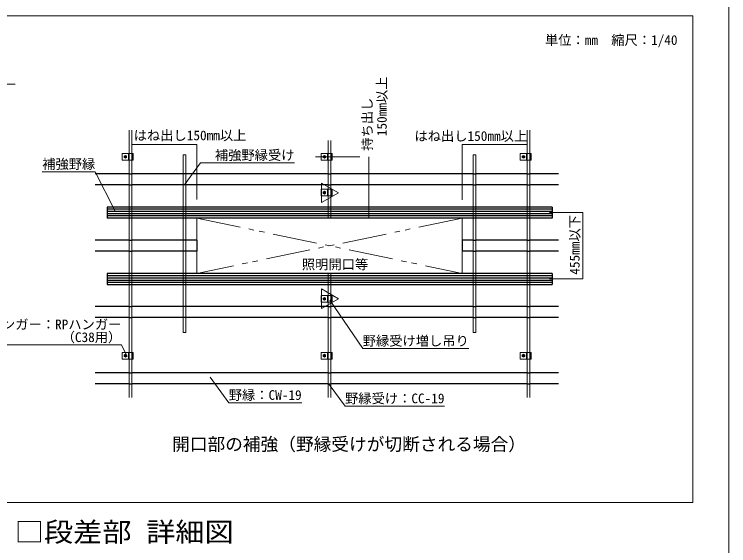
# Model space of a CAD drawing. Units: millimetres, scale not verified. Extents: x -7800 to 7800, y -5578 to 5491.
# Drawn here: x 4570 to 7800, y -2391 to 13 of the extents above; entities that cross this region are included whole.
import ezdxf
from ezdxf.enums import TextEntityAlignment as Align

# ---------------------------------------------------------------- set-up
doc = ezdxf.new("R2010")
doc.units = ezdxf.units.MM
doc.header["$LTSCALE"] = 40
for name, pattern in [('CHAIN1', [8, 5, -1, 1, -1]), ('DASHED1', [1.8, 1.2, -0.6]), ('DOUBLE_CHAIN1', [8.8, 5, -1, 0.6, -0.6, 0.6, -1])]:
    doc.linetypes.add(name, pattern=pattern)
for name, color, linetype, lineweight in [('6-1_吊り材', 4, 'Continuous', 9), ('6-2_野縁受け', 3, 'Continuous', 18), ('6-3_野縁', 2, 'Continuous', 25), ('6-5_寸法', 4, 'Continuous', 9), ('6-6_文字', 7, 'Continuous', 18), ('6-D', 7, 'Continuous', 18), ('F-2_太線１', 3, 'Continuous', 18), ('F-6_文字', 7, 'Continuous', 18)]:
    doc.layers.add(name, color=color, linetype=linetype, lineweight=lineweight)
doc.styles.add('ＭＳ ゴシック', font='')
doc.styles.get('ＭＳ ゴシック').set_extended_font_data('MS Gothic')

msp = doc.modelspace()

# ---------------------------------------------------------------- linework, layer by layer
at = {"layer": '6-1_吊り材'}
for p, q in [((5057.03, -616.94), (5106.69, -616.94)), ((5057.03, -646.94), (5057.03, -616.94)), ((5089.03, -616.94), (5089.03, -646.94)), ((5100.53, -616.94), (5100.53, -646.94)), ((5103.78, -616.94), (5103.78, -646.94)), ((5106.69, -616.94), (5106.69, -646.94)), ((5957.03, -616.94), (6006.69, -616.94)), ((5957.03, -646.94), (5957.03, -616.94)), ((5989.03, -616.94), (5989.03, -646.94)), ((6000.53, -616.94), (6000.53, -646.94)), ((6003.78, -616.94), (6003.78, -646.94)), ((6006.69, -616.94), (6006.69, -646.94)), ((6857.03, -616.94), (6906.69, -616.94)), ((6857.03, -646.94), (6857.03, -616.94)), ((6889.03, -616.94), (6889.03, -646.94)), ((6900.53, -616.94), (6900.53, -646.94)), ((6903.78, -616.94), (6903.78, -646.94)), ((6906.69, -616.94), (6906.69, -646.94)), ((5106.69, -646.94), (5057.03, -646.94)), ((6006.69, -646.94), (5957.03, -646.94)), ((6906.69, -646.94), (6857.03, -646.94)), ((5957.03, -779.22), (6006.69, -779.22)), ((5957.03, -809.22), (5957.03, -779.22)), ((6035.97, -795.01), (5959.28, -839.29)), ((5989.03, -779.22), (5989.03, -809.22)), ((6000.53, -779.22), (6000.53, -809.22)), ((6003.78, -779.22), (6003.78, -809.22)), ((6006.69, -779.22), (6006.69, -809.22)), ((6006.69, -809.22), (5957.03, -809.22)), ((6035.97, -1274.25), (5959.28, -1229.97)), ((5957.03, -1260.04), (6006.69, -1260.04)), ((5957.03, -1290.04), (5957.03, -1260.04)), ((6006.69, -1290.04), (5957.03, -1290.04)), ((5989.03, -1260.04), (5989.03, -1290.04)), ((6000.53, -1260.04), (6000.53, -1290.04)), ((6003.78, -1260.04), (6003.78, -1290.04)), ((6006.69, -1260.04), (6006.69, -1290.04)), ((5057.03, -1516.94), (5106.69, -1516.94)), ((5057.03, -1546.94), (5057.03, -1516.94)), ((5089.03, -1516.94), (5089.03, -1546.94)), ((5100.53, -1516.94), (5100.53, -1546.94)), ((5103.78, -1516.94), (5103.78, -1546.94)), ((5106.69, -1516.94), (5106.69, -1546.94)), ((5957.03, -1516.94), (6006.69, -1516.94)), ((5957.03, -1546.94), (5957.03, -1516.94)), ((5989.03, -1516.94), (5989.03, -1546.94)), ((6000.53, -1516.94), (6000.53, -1546.94)), ((6003.78, -1516.94), (6003.78, -1546.94)), ((6006.69, -1516.94), (6006.69, -1546.94)), ((6857.03, -1516.94), (6906.69, -1516.94)), ((6857.03, -1546.94), (6857.03, -1516.94)), ((6889.03, -1516.94), (6889.03, -1546.94)), ((6900.53, -1516.94), (6900.53, -1546.94)), ((6903.78, -1516.94), (6903.78, -1546.94)), ((6906.69, -1516.94), (6906.69, -1546.94)), ((5106.69, -1546.94), (5057.03, -1546.94)), ((6006.69, -1546.94), (5957.03, -1546.94)), ((6906.69, -1546.94), (6857.03, -1546.94))]:
    msp.add_line(p, q, dxfattribs=at)
at = {"layer": '6-1_吊り材', "linetype": 'DASHED1'}
for p, q in [((5085.83, -616.94), (5085.83, -646.94)), ((5985.83, -616.94), (5985.83, -646.94)), ((6885.83, -616.94), (6885.83, -646.94)), ((5985.83, -779.22), (5985.83, -809.22)), ((5985.83, -1260.04), (5985.83, -1290.04)), ((5085.83, -1516.94), (5085.83, -1546.94)), ((5985.83, -1516.94), (5985.83, -1546.94)), ((6885.83, -1516.94), (6885.83, -1546.94))]:
    msp.add_line(p, q, dxfattribs=at)
at = {"layer": '6-1_吊り材'}
for points in [[(5066.53, -628.76), (5072.03, -625.58), (5077.53, -628.76), (5077.53, -635.11), (5072.03, -638.29), (5066.53, -635.11)], [(5966.53, -628.76), (5972.03, -625.58), (5977.53, -628.76), (5977.53, -635.11), (5972.03, -638.29), (5966.53, -635.11)], [(6866.53, -628.76), (6872.03, -625.58), (6877.53, -628.76), (6877.53, -635.11), (6872.03, -638.29), (6866.53, -635.11)], [(5966.53, -791.05), (5972.03, -787.87), (5977.53, -791.05), (5977.53, -797.4), (5972.03, -800.58), (5966.53, -797.4)], [(5966.53, -1271.86), (5972.03, -1268.69), (5977.53, -1271.86), (5977.53, -1278.22), (5972.03, -1281.39), (5966.53, -1278.22)], [(5066.53, -1528.76), (5072.03, -1525.58), (5077.53, -1528.76), (5077.53, -1535.11), (5072.03, -1538.29), (5066.53, -1535.11)], [(5966.53, -1528.76), (5972.03, -1525.58), (5977.53, -1528.76), (5977.53, -1535.11), (5972.03, -1538.29), (5966.53, -1535.11)], [(6866.53, -1528.76), (6872.03, -1525.58), (6877.53, -1528.76), (6877.53, -1535.11), (6872.03, -1538.29), (6866.53, -1535.11)]]:
    msp.add_lwpolyline(points, close=True, dxfattribs=at)
for points in [[(6035.97, -795.01), (5959.28, -750.73), (5959.28, -839.29)], [(6035.97, -1274.25), (5959.28, -1318.53), (5959.28, -1229.97)]]:
    msp.add_lwpolyline(points, dxfattribs=at)
for centre, radius in [((5072.03, -631.94), 5.24), ((5072.03, -631.94), 3.5), ((5972.03, -631.94), 5.24), ((5972.03, -631.94), 3.5), ((6872.03, -631.94), 5.24), ((6872.03, -631.94), 3.5), ((5972.03, -794.22), 5.24), ((5972.03, -794.22), 3.5), ((5972.03, -1275.04), 5.24), ((5972.03, -1275.04), 3.5), ((5072.03, -1531.94), 5.24), ((5072.03, -1531.94), 3.5), ((5972.03, -1531.94), 5.24), ((5972.03, -1531.94), 3.5), ((6872.03, -1531.94), 5.24), ((6872.03, -1531.94), 3.5)]:
    msp.add_circle(centre, radius, dxfattribs=at)
at = {"layer": '6-1_吊り材', "linetype": 'DASHED1'}
for centre in [(5072.03, -631.94), (5972.03, -631.94), (6872.03, -631.94), (5972.03, -794.22), (5972.03, -1275.04), (5072.03, -1531.94), (5972.03, -1531.94), (6872.03, -1531.94)]:
    msp.add_circle(centre, 2.75, dxfattribs=at)
at = {"layer": '6-2_野縁受け'}
for p, q in [((5089.03, -511.4), (5089.03, -1720.63)), ((5101.03, -511.4), (5101.03, -1720.63)), ((6889.03, -511.4), (6889.03, -1720.63)), ((6901.03, -511.4), (6901.03, -1720.63)), ((5989.03, -558.63), (5989.03, -909.63)), ((6001.03, -558.63), (6001.03, -909.63)), ((5345.03, -623.22), (5333.03, -623.22)), ((5333.03, -623.22), (5333.03, -1426.82)), ((5345.03, -623.22), (5345.03, -1426.82)), ((6645.03, -623.22), (6657.03, -623.22)), ((6645.03, -623.22), (6645.03, -1426.82)), ((6657.03, -623.22), (6657.03, -1426.82)), ((5989.03, -909.63), (6001.03, -909.63)), ((5989.03, -1159.63), (6001.03, -1159.63)), ((5989.03, -1159.63), (5989.03, -1720.63)), ((6001.03, -1159.63), (6001.03, -1720.63)), ((5345.03, -1426.82), (5333.03, -1426.82)), ((6645.03, -1426.82), (6657.03, -1426.82))]:
    msp.add_line(p, q, dxfattribs=at)
at = {"layer": '6-3_野縁'}
for p, q in [((5089.03, -709.63), (4936, -709.63)), ((5333.03, -709.63), (5101.03, -709.63)), ((5989.03, -709.63), (5345.03, -709.63)), ((6645.03, -709.63), (6001.03, -709.63)), ((6889.03, -709.63), (6657.03, -709.63)), ((7029.65, -709.63), (6901.03, -709.63)), ((5089.03, -759.63), (4936, -759.63)), ((5333.03, -759.63), (5101.03, -759.63)), ((5989.03, -759.63), (5345.03, -759.63)), ((6645.03, -759.63), (6001.03, -759.63)), ((6889.03, -759.63), (6657.03, -759.63)), ((7029.65, -759.63), (6901.03, -759.63)), ((7001.03, -859.63), (4989.03, -859.63)), ((4989.03, -859.63), (4989.03, -909.63)), ((7001.03, -869.63), (4989.03, -869.63)), ((7001.03, -859.63), (7001.03, -909.63)), ((7001.03, -879.63), (4989.03, -879.63)), ((7001.03, -889.63), (4989.03, -889.63)), ((7001.03, -899.63), (4989.03, -899.63)), ((7001.03, -909.63), (4989.03, -909.63)), ((5089.03, -1009.63), (4936, -1009.63)), ((5333.03, -1009.63), (5101.03, -1009.63)), ((5395.03, -1009.63), (5345.03, -1009.63)), ((5395.03, -1009.63), (5395.03, -1059.63)), ((6595.03, -1009.63), (6595.03, -1059.63)), ((6645.03, -1009.63), (6595.03, -1009.63)), ((6889.03, -1009.63), (6657.03, -1009.63)), ((7029.65, -1009.63), (6901.03, -1009.63)), ((5089.03, -1059.63), (4936, -1059.63)), ((5333.03, -1059.63), (5101.03, -1059.63)), ((5395.03, -1059.63), (5345.03, -1059.63)), ((6645.03, -1059.63), (6595.03, -1059.63)), ((6889.03, -1059.63), (6657.03, -1059.63)), ((7029.65, -1059.63), (6901.03, -1059.63)), ((7001.03, -1159.63), (4989.03, -1159.63)), ((4989.03, -1159.63), (4989.03, -1209.63)), ((7001.03, -1159.63), (7001.03, -1209.63)), ((4989.03, -1169.63), (7001.03, -1169.63)), ((4989.03, -1179.63), (7001.03, -1179.63)), ((4989.03, -1189.63), (7001.03, -1189.63)), ((4989.03, -1199.63), (7001.03, -1199.63)), ((4989.03, -1209.63), (7001.03, -1209.63)), ((5089.03, -1309.63), (4936, -1309.63)), ((5333.03, -1309.63), (5101.03, -1309.63)), ((5989.03, -1309.63), (5345.03, -1309.63)), ((6645.03, -1309.63), (6001.03, -1309.63)), ((6889.03, -1309.63), (6657.03, -1309.63)), ((7029.65, -1309.63), (6901.03, -1309.63)), ((5089.03, -1359.63), (4936, -1359.63)), ((5333.03, -1359.63), (5101.03, -1359.63)), ((5989.03, -1359.63), (5345.03, -1359.63)), ((6645.03, -1359.63), (6001.03, -1359.63)), ((6889.03, -1359.63), (6657.03, -1359.63)), ((7029.65, -1359.63), (6901.03, -1359.63)), ((5089.03, -1609.63), (4936, -1609.63)), ((5989.03, -1609.63), (5101.03, -1609.63)), ((6889.03, -1609.63), (6001.03, -1609.63)), ((7029.65, -1609.63), (6901.03, -1609.63)), ((5089.03, -1659.63), (4936, -1659.63)), ((5989.03, -1659.63), (5101.03, -1659.63)), ((6889.03, -1659.63), (6001.03, -1659.63)), ((7029.65, -1659.63), (6901.03, -1659.63))]:
    msp.add_line(p, q, dxfattribs=at)
at = {"layer": '6-3_野縁', "linetype": 'DASHED1'}
for p, q in [((5089.03, -709.63), (5101.03, -709.63)), ((5345.03, -709.63), (5333.03, -709.63)), ((5989.03, -709.63), (6001.03, -709.63)), ((6645.03, -709.63), (6657.03, -709.63)), ((6889.03, -709.63), (6901.03, -709.63)), ((5089.03, -759.63), (5101.03, -759.63)), ((5345.03, -759.63), (5333.03, -759.63)), ((5989.03, -759.63), (6001.03, -759.63)), ((6645.03, -759.63), (6657.03, -759.63)), ((6889.03, -759.63), (6901.03, -759.63)), ((5089.03, -1009.63), (5101.03, -1009.63)), ((5345.03, -1009.63), (5333.03, -1009.63)), ((6645.03, -1009.63), (6657.03, -1009.63)), ((6889.03, -1009.63), (6901.03, -1009.63)), ((5089.03, -1059.63), (5101.03, -1059.63)), ((5345.03, -1059.63), (5333.03, -1059.63)), ((6645.03, -1059.63), (6657.03, -1059.63)), ((6889.03, -1059.63), (6901.03, -1059.63)), ((5089.03, -1309.63), (5101.03, -1309.63)), ((5345.03, -1309.63), (5333.03, -1309.63)), ((5989.03, -1309.63), (6001.03, -1309.63)), ((6645.03, -1309.63), (6657.03, -1309.63)), ((6889.03, -1309.63), (6901.03, -1309.63)), ((5089.03, -1359.63), (5101.03, -1359.63)), ((5345.03, -1359.63), (5333.03, -1359.63)), ((5989.03, -1359.63), (6001.03, -1359.63)), ((6645.03, -1359.63), (6657.03, -1359.63)), ((6889.03, -1359.63), (6901.03, -1359.63)), ((5089.03, -1609.63), (5101.03, -1609.63)), ((5989.03, -1609.63), (6001.03, -1609.63)), ((6889.03, -1609.63), (6901.03, -1609.63)), ((5089.03, -1659.63), (5101.03, -1659.63)), ((5989.03, -1659.63), (6001.03, -1659.63)), ((6889.03, -1659.63), (6901.03, -1659.63))]:
    msp.add_line(p, q, dxfattribs=at)
at = {"layer": '6-5_寸法'}
for p, q in [((5101.03, -575.96), (5395.03, -575.96)), ((5395.03, -575.96), (5395.03, -825.06)), ((6595.03, -575.96), (6889.03, -575.96)), ((6595.03, -575.96), (6595.03, -827.46)), ((6172.3, -631.94), (6172.3, -909.63)), ((7140.92, -884.63), (7140.92, -1184.63))]:
    msp.add_line(p, q, dxfattribs=at)
at = {"layer": '6-5_寸法', "linetype": 'CHAIN1'}
for p, q in [((5932.16, -631.94), (6172.3, -631.94)), ((6989.34, -884.63), (7140.92, -884.63)), ((6989.34, -1184.63), (7140.92, -1184.63))]:
    msp.add_line(p, q, dxfattribs=at)
at = {"layer": '6-6_文字'}
for p, q in [((3973.6, -303.45), (4573.6, -303.45)), ((5996.72, -1281.14), (6144.92, -1499.91)), ((5053.81, -1483.38), (4453.81, -1483.38)), ((5079.62, -1535.66), (5053.81, -1483.38)), ((6624.92, -1499.91), (6144.92, -1499.91)), ((5455.64, -1628.78), (5539.37, -1744.98)), ((5994.12, -1661.6), (6065.17, -1760.2)), ((5539.37, -1744.98), (5869.37, -1744.98)), ((6065.17, -1760.2), (6515.17, -1760.2))]:
    msp.add_line(p, q, dxfattribs=at)
for points in [[(5337.4, -759.83), (5411.44, -659.74), (5836.45, -659.74)], [(4695.65, -699.91), (4935.65, -699.91), (5023.98, -875.64)]]:
    msp.add_lwpolyline(points, dxfattribs=at)
at = {"layer": '6-D'}
for p, q in [((5395.03, -1159.63), (5395.03, -909.63)), ((5395.03, -909.63), (6595.03, -909.63)), ((5395.03, -1159.63), (5395.03, -909.63)), ((5395.03, -1159.63), (5395.03, -909.63)), ((6595.03, -909.63), (6595.03, -1159.63)), ((6595.03, -1159.63), (6595.03, -909.63)), ((6595.03, -1159.63), (5395.03, -1159.63))]:
    msp.add_line(p, q, dxfattribs=at)
at = {"layer": '6-D', "linetype": 'DOUBLE_CHAIN1'}
for p, q in [((6595.03, -909.63), (5395.03, -1159.63)), ((5395.03, -909.63), (6595.03, -1159.63))]:
    msp.add_line(p, q, dxfattribs=at)
at = {"layer": 'F-2_太線１'}
for p, q in [((7800, 5485.15), (7800, -5514.85)), ((78.17, 5.07), (7638.17, 5.07)), ((7638.17, 5.07), (7638.17, -2195.73)), ((78.17, -2195.73), (7638.17, -2195.73))]:
    msp.add_line(p, q, dxfattribs=at)

# ---------------------------------------------------------------- texts
at = {"layer": '6-5_寸法', "color": 7, "style": 'ＭＳ ゴシック'}
for s, p in [('150mm以上', (6266.82, -538.83)), ('持ち出し', (6200.81, -604.85)), ('455mm以下', (7138.81, -1165.4))]:
    msp.add_text(s, height=43.99, rotation=90, dxfattribs=at).set_placement(p, align=Align.BOTTOM_LEFT)
for p in [(5109.57, -570.46), (6379.03, -573.27)]:
    msp.add_text('はね出し150mm以上', height=43.99, dxfattribs=at).set_placement(p, align=Align.BOTTOM_LEFT)
at = {"layer": '6-6_文字', "style": 'ＭＳ ゴシック'}
for s, p in [('単位：mm\u3000縮尺：1/40', (6969.09, -139.2)), ('補強野縁受け', (5476.45, -659.74)), ('補強野縁', (4695.65, -699.91)), ('照明開口等', (5870.03, -1153.97)), ('ハンガー：RPハンガー', (4453.81, -1425.51)), ('（C38用）', (4783.81, -1483.38)), ('野縁受け増し吊り', (6144.92, -1499.91)), ('野縁：CW-19', (5539.37, -1744.98)), ('野縁受け：CC-19', (6065.17, -1760.2))]:
    msp.add_text(s, height=43.99, dxfattribs=at).set_placement(p, align=Align.BOTTOM_LEFT)
at = {"layer": '6-6_文字', "color": 3, "style": 'ＭＳ ゴシック'}
msp.add_text('開口部の補強（野縁受けが切断される場合）', height=58.65, dxfattribs=at).set_placement((5283.23, -1979.13), align=Align.BOTTOM_LEFT)
at = {"layer": 'F-6_文字', "style": 'ＭＳ ゴシック', "width": 1.1}
msp.add_text('□段差部 詳細図', height=87.98, dxfattribs=at).set_placement((4571.89, -2399.73), align=Align.BOTTOM_LEFT)

doc.saveas('drawing.dxf')
